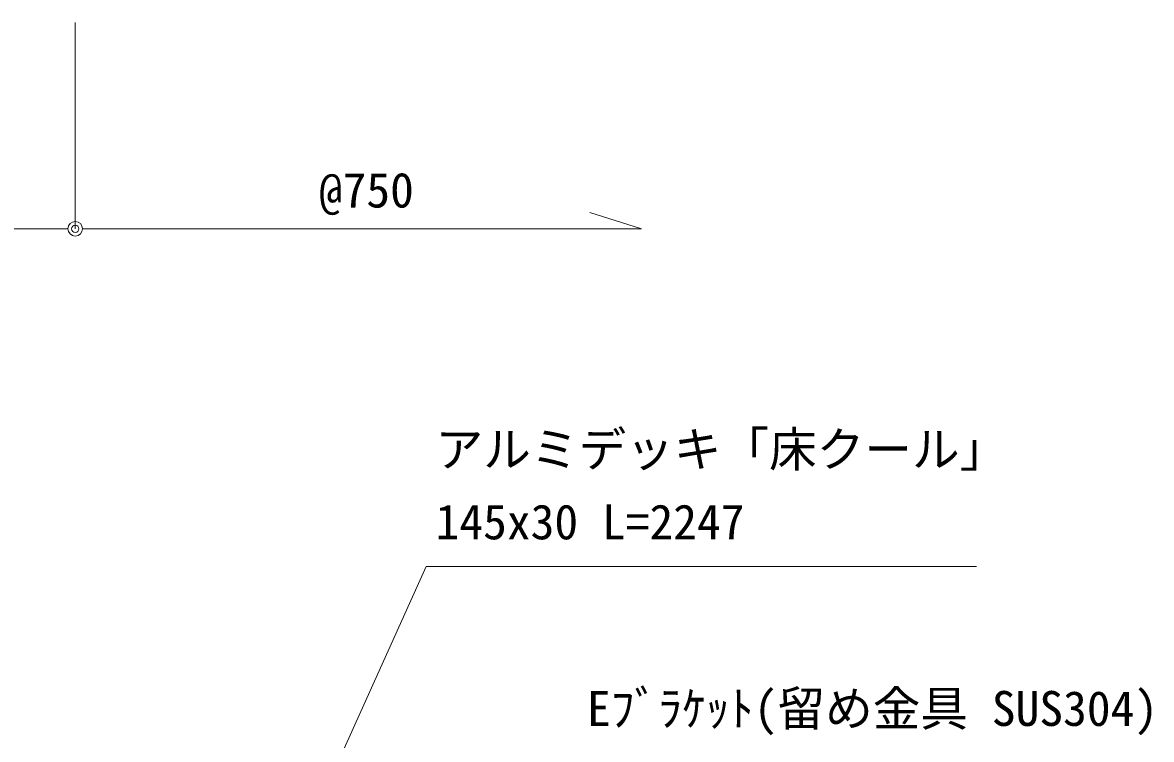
# Model space of a CAD drawing. Units: millimetres on the paper. Extents: x -401 to 401, y -279 to 279.
# Drawn here: x 238.4 to 316.2, y -81.4 to -32 of the extents above; entities that cross this region are included whole.
import ezdxf
from ezdxf.enums import TextEntityAlignment as Align

# ---------------------------------------------------------------- set-up
doc = ezdxf.new("R2010")
doc.units = ezdxf.units.MM
for name, color, linetype, lineweight in [('0-5_0-A11-寸法_詳細', 5, 'Continuous', 9), ('0-6_0', 7, 'Continuous', 9), ('0-7_A-B03-文字_書込_小', 7, 'Continuous', 9)]:
    doc.layers.add(name, color=color, linetype=linetype, lineweight=lineweight)
doc.styles.add('ＭＳ ゴシック', font='')
doc.styles.get('ＭＳ ゴシック').set_extended_font_data('MS Gothic')

# ---------------------------------------------------------------- blocks, each defined once
blk = doc.blocks.new('_Dot')
at = {"layer": '0-6_0'}
blk.add_line((-0.5, 0), (-1, 0), dxfattribs=at)
for radius in [0.5, 0.25]:
    blk.add_circle((0, 0), radius, dxfattribs=at)

msp = doc.modelspace()

# ---------------------------------------------------------------- linework, layer by layer
at = {"layer": '0-5_0-A11-寸法_詳細'}
for p, q in [((242.077, -32.048), (242.077, -46.244)), ((242.077, -35.393), (242.077, -46.244)), ((281.067, -46.244), (277.508, -45.127)), ((143.077, -46.244), (241.077, -46.244)), ((243.077, -46.244), (281.067, -46.244))]:
    msp.add_line(p, q, dxfattribs=at)
at = {"layer": '0-7_A-B03-文字_書込_小'}
msp.add_lwpolyline([(256.29, -91.548), (266.235, -69.485), (304.134, -69.485)], dxfattribs=at)

# ---------------------------------------------------------------- block references
at = {"layer": '0-5_0-A11-寸法_詳細'}
msp.add_blockref('_Dot', (242.077, -46.244), dxfattribs=at)
at = {"layer": '0-5_0-A11-寸法_詳細', "rotation": 180}
msp.add_blockref('_Dot', (242.077, -46.244), dxfattribs=at)

# ---------------------------------------------------------------- texts
at = {"layer": '0-5_0-A11-寸法_詳細', "style": 'ＭＳ ゴシック'}
msp.add_text('@750', height=2.405, dxfattribs=at).set_placement((258.847, -45.504), align=Align.BOTTOM_LEFT)
at = {"layer": '0-7_A-B03-文字_書込_小', "style": 'ＭＳ ゴシック'}
for s, p in [('アルミデッキ「床クール」', (266.887, -63.346)), ('145x30 L=2247', (266.887, -68.346)), ('Eﾌﾞﾗｹｯﾄ(留め金具 SUS304)', (277.312, -81.192))]:
    msp.add_text(s, height=2.405, dxfattribs=at).set_placement(p, align=Align.BOTTOM_LEFT)

doc.saveas('drawing.dxf')
